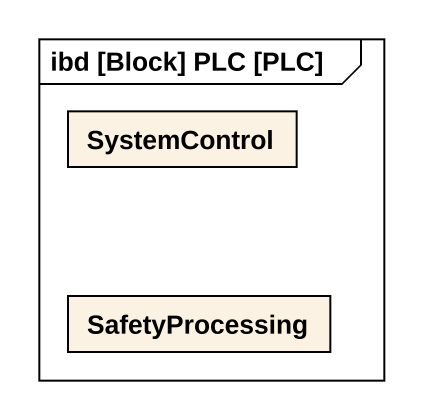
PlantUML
@startuml
mainframe ibd [Block] PLC [PLC]
rectangle SystemControl
rectangle SafetyProcessing
@enduml
